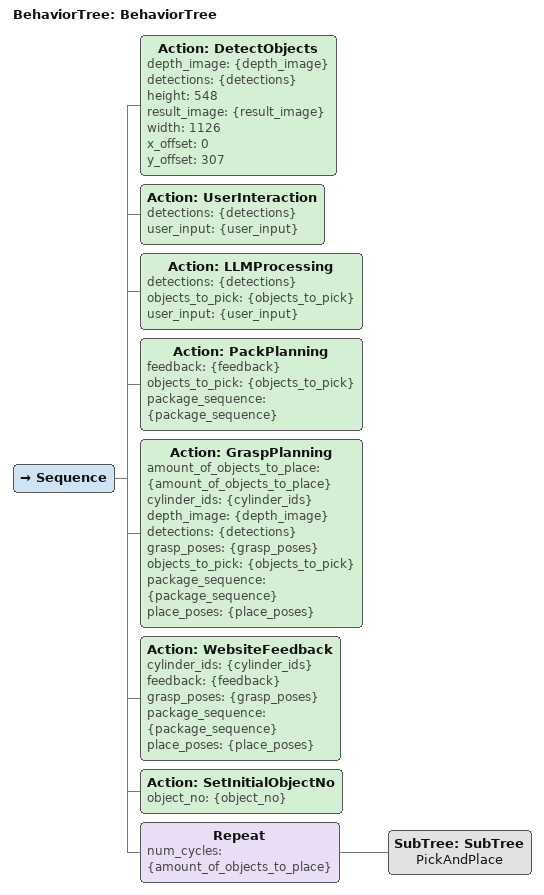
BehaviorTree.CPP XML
<?xml version="1.0"?>
<root main_tree_to_execute="BehaviorTree">
    <BehaviorTree ID="BehaviorTree">
        <Sequence>
            <Action ID="DetectObjects" depth_image="{depth_image}" detections="{detections}" height="548" result_image="{result_image}" width="1126" x_offset="0" y_offset="307"/>
            <Action ID="UserInteraction" detections="{detections}" user_input="{user_input}"/>
            <Action ID="LLMProcessing" detections="{detections}" objects_to_pick="{objects_to_pick}" user_input="{user_input}"/>
            <Action ID="PackPlanning" feedback="{feedback}" objects_to_pick="{objects_to_pick}" package_sequence="{package_sequence}"/>
            <Action ID="GraspPlanning" amount_of_objects_to_place="{amount_of_objects_to_place}" cylinder_ids="{cylinder_ids}" depth_image="{depth_image}" detections="{detections}" grasp_poses="{grasp_poses}" objects_to_pick="{objects_to_pick}" package_sequence="{package_sequence}" place_poses="{place_poses}"/>
            <Action ID="WebsiteFeedback" cylinder_ids="{cylinder_ids}" feedback="{feedback}" grasp_poses="{grasp_poses}" package_sequence="{package_sequence}" place_poses="{place_poses}"/>
            <Action ID="SetInitialObjectNo" object_no="{object_no}"/>
            <Repeat num_cycles="{amount_of_objects_to_place}">
                <SubTree ID="SubTree" name="PickAndPlace"/>
            </Repeat>
        </Sequence>
    </BehaviorTree>
</root>
